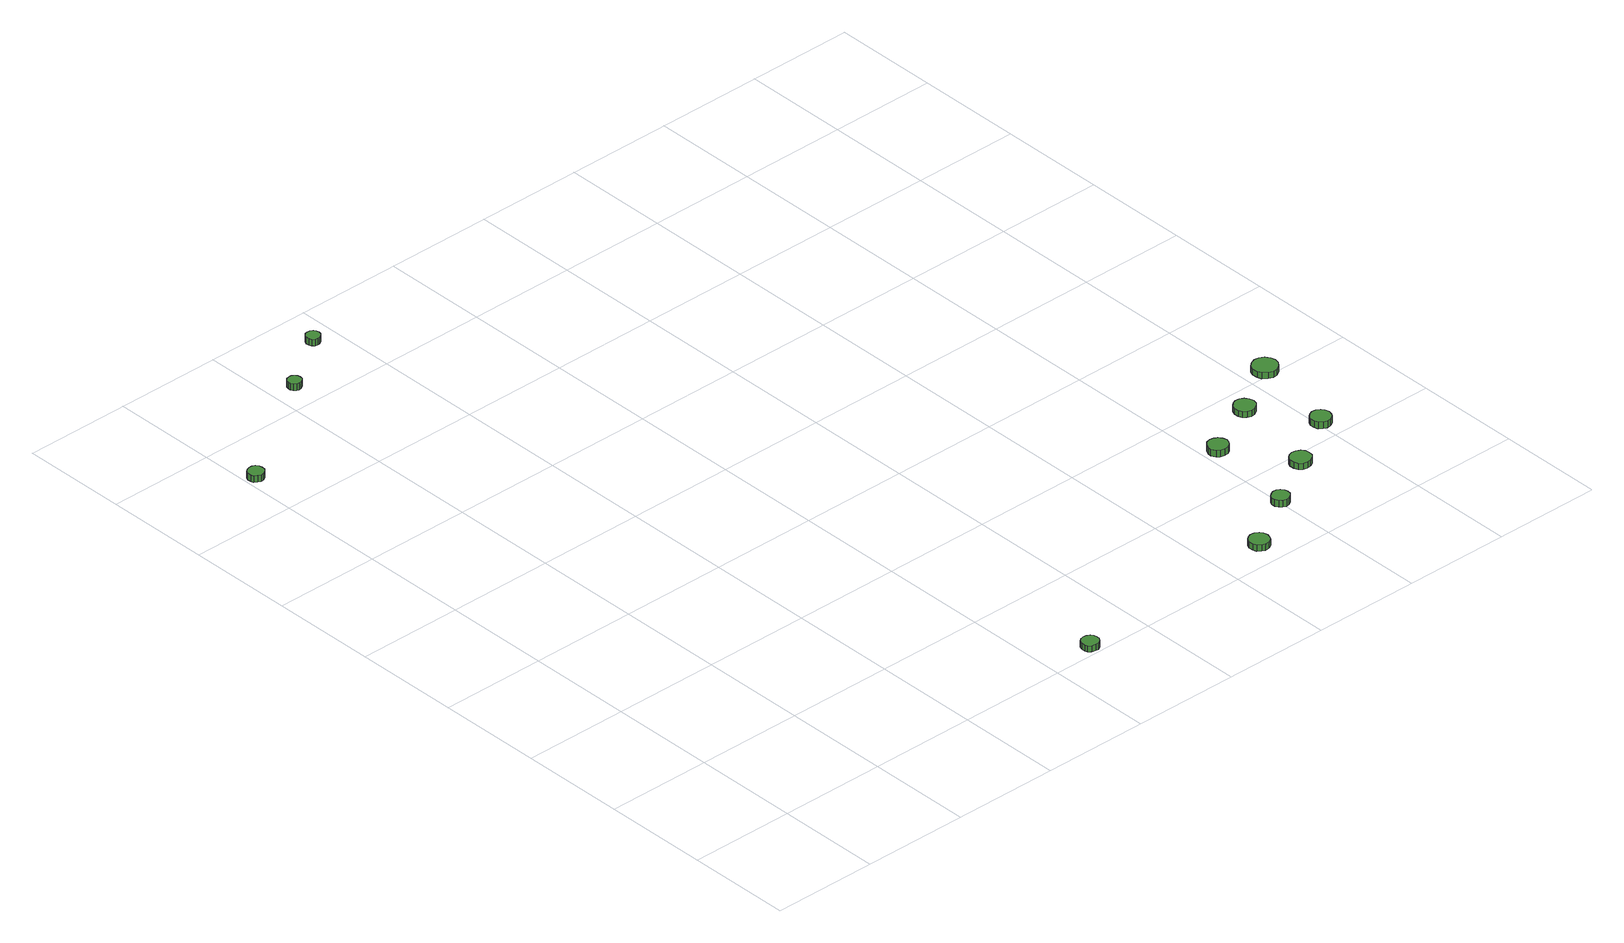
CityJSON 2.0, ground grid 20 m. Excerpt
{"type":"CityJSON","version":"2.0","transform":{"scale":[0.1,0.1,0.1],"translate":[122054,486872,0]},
"CityObjects":{
"tree1":{"type":"SolitaryVegetationObject","attributes":{"function":"something"},"geometry":[{"type":"MultiSurface","lod":"1","boundaries":[[[0,1,2,3,4,5,6,7,8,9,10,11,12,13,14]],[[15,16,17,18,19,20,21,22,23,24,25,26,27,28,29]],[[0,29,28,1]],[[1,28,27,2]],[[2,27,26,3]],[[3,26,25,4]],[[4,25,24,5]],[[5,24,23,6]],[[6,23,22,7]],[[7,22,21,8]],[[8,21,20,9]],[[9,20,19,10]],[[10,19,18,11]],[[11,18,17,12]],[[12,17,16,13]],[[13,16,15,14]],[[14,15,29,0]]]}]},
"tree2":{"type":"SolitaryVegetationObject","attributes":{"function":"something"},"geometry":[{"type":"MultiSurface","lod":"1","boundaries":[[[30,31,32,33,34,35,36,37,38,39,40,41,42,43,44]],[[45,46,47,48,49,50,51,52,53,54,55,56,57,58,59]],[[30,59,58,31]],[[31,58,57,32]],[[32,57,56,33]],[[33,56,55,34]],[[34,55,54,35]],[[35,54,53,36]],[[36,53,52,37]],[[37,52,51,38]],[[38,51,50,39]],[[39,50,49,40]],[[40,49,48,41]],[[41,48,47,42]],[[42,47,46,43]],[[43,46,45,44]],[[44,45,59,30]]]}]},
"tree3":{"type":"SolitaryVegetationObject","attributes":{"function":"something"},"geometry":[{"type":"MultiSurface","lod":"1","boundaries":[[[60,61,62,63,64,65,66,67,68,69,70,71,72,73,74]],[[75,76,77,78,79,80,81,82,83,84,85,86,87,88,89]],[[60,89,88,61]],[[61,88,87,62]],[[62,87,86,63]],[[63,86,85,64]],[[64,85,84,65]],[[65,84,83,66]],[[66,83,82,67]],[[67,82,81,68]],[[68,81,80,69]],[[69,80,79,70]],[[70,79,78,71]],[[71,78,77,72]],[[72,77,76,73]],[[73,76,75,74]],[[74,75,89,60]]]}]},
"tree4":{"type":"SolitaryVegetationObject","attributes":{"function":"something"},"geometry":[{"type":"MultiSurface","lod":"1","boundaries":[[[90,91,92,93,94,95,96,97,98,99,100,101,102,103,104]],[[105,106,107,108,109,110,111,112,113,114,115,116,117,118,119]],[[90,119,118,91]],[[91,118,117,92]],[[92,117,116,93]],[[93,116,115,94]],[[94,115,114,95]],[[95,114,113,96]],[[96,113,112,97]],[[97,112,111,98]],[[98,111,110,99]],[[99,110,109,100]],[[100,109,108,101]],[[101,108,107,102]],[[102,107,106,103]],[[103,106,105,104]],[[104,105,119,90]]]}]},
"tree5":{"type":"SolitaryVegetationObject","attributes":{"function":"something"},"geometry":[{"type":"MultiSurface","lod":"1","boundaries":[[[120,121,122,123,124,125,126,127,128,129,130,131,132,133,134]],[[135,136,137,138,139,140,141,142,143,144,145,146,147,148,149]],[[120,149,148,121]],[[121,148,147,122]],[[122,147,146,123]],[[123,146,145,124]],[[124,145,144,125]],[[125,144,143,126]],[[126,143,142,127]],[[127,142,141,128]],[[128,141,140,129]],[[129,140,139,130]],[[130,139,138,131]],[[131,138,137,132]],[[132,137,136,133]],[[133,136,135,134]],[[134,135,149,120]]]}]},
"tree6":{"type":"SolitaryVegetationObject","attributes":{"function":"something"},"geometry":[{"type":"MultiSurface","lod":"1","boundaries":[[[150,151,152,153,154,155,156,157,158,159,160,161,162,163,164]],[[165,166,167,168,169,170,171,172,173,174,175,176,177,178,179]],[[150,179,178,151]],[[151,178,177,152]],[[152,177,176,153]],[[153,176,175,154]],[[154,175,174,155]],[[155,174,173,156]],[[156,173,172,157]],[[157,172,171,158]],[[158,171,170,159]],[[159,170,169,160]],[[160,169,168,161]],[[161,168,167,162]],[[162,167,166,163]],[[163,166,165,164]],[[164,165,179,150]]]}]},
"tree7":{"type":"SolitaryVegetationObject","attributes":{"function":"something"},"geometry":[{"type":"MultiSurface","lod":"1","boundaries":[[[180,181,182,183,184,185,186,187,188,189,190,191,192,193,194]],[[195,196,197,198,199,200,201,202,203,204,205,206,207,208,209]],[[180,209,208,181]],[[181,208,207,182]],[[182,207,206,183]],[[183,206,205,184]],[[184,205,204,185]],[[185,204,203,186]],[[186,203,202,187]],[[187,202,201,188]],[[188,201,200,189]],[[189,200,199,190]],[[190,199,198,191]],[[191,198,197,192]],[[192,197,196,193]],[[193,196,195,194]],[[194,195,209,180]]]}]},
"tree8":{"type":"SolitaryVegetationObject","attributes":{"function":"something"},"geometry":[{"type":"MultiSurface","lod":"1","boundaries":[[[210,211,212,213,214,215,216,217,218,219,220,221,222,223,224]],[[225,226,227,228,229,230,231,232,233,234,235,236,237,238,239]],[[210,239,238,211]],[[211,238,237,212]],[[212,237,236,213]],[[213,236,235,214]],[[214,235,234,215]],[[215,234,233,216]],[[216,233,232,217]],[[217,232,231,218]],[[218,231,230,219]],[[219,230,229,220]],[[220,229,228,221]],[[221,228,227,222]],[[222,227,226,223]],[[223,226,225,224]],[[224,225,239,210]]]}]},
"tree9":{"type":"SolitaryVegetationObject","attributes":{"function":"something"},"geometry":[{"type":"MultiSurface","lod":"1","boundaries":[[[240,241,242,243,244,245,246,247,248,249,250,251,252,253,254]],[[255,256,257,258,259,260,261,262,263,264,265,266,267,268,269]],[[240,269,268,241]],[[241,268,267,242]],[[242,267,266,243]],[[243,266,265,244]],[[244,265,264,245]],[[245,264,263,246]],[[246,263,262,247]],[[247,262,261,248]],[[248,261,260,249]],[[249,260,259,250]],[[250,259,258,251]],[[251,258,257,252]],[[252,257,256,253]],[[253,256,255,254]],[[254,255,269,240]]]}]},
"tree10":{"type":"SolitaryVegetationObject","attributes":{"function":"something"},"geometry":[{"type":"MultiSurface","lod":"1","boundaries":[[[270,271,272,273,274,275,276,277,278,279,280,281,282,283,284]],[[285,286,287,288,289,290,291,292,293,294,295,296,297,298,299]],[[270,299,298,271]],[[271,298,297,272]],[[272,297,296,273]],[[273,296,295,274]],[[274,295,294,275]],[[275,294,293,276]],[[276,293,292,277]],[[277,292,291,278]],[[278,291,290,279]],[[279,290,289,280]],[[280,289,288,281]],[[281,288,287,282]],[[282,287,286,283]],[[283,286,285,284]],[[284,285,299,270]]]}]},
"tree11":{"type":"SolitaryVegetationObject","attributes":{"function":"something"},"geometry":[{"type":"MultiSurface","lod":"1","boundaries":[[[300,301,302,303,304,305,306,307,308,309,310,311,312,313,314]],[[315,316,317,318,319,320,321,322,323,324,325,326,327,328,329]],[[300,329,328,301]],[[301,328,327,302]],[[302,327,326,303]],[[303,326,325,304]],[[304,325,324,305]],[[305,324,323,306]],[[306,323,322,307]],[[307,322,321,308]],[[308,321,320,309]],[[309,320,319,310]],[[310,319,318,311]],[[311,318,317,312]],[[312,317,316,313]],[[313,316,315,314]],[[314,315,329,300]]]}]}
},
"vertices":[
[35,1302,20],[34,1308,20],[30,1313,20],[25,1316,20],[19,1316,20],[13,1314,20],[8,1310,20],[6,1305,20],[6,1298,20],[8,1293,20],[13,1289,20],[19,1287,20],[25,1287,20],[30,1290,20],[34,1295,20],[34,1295,7],[30,1290,7],[25,1287,7],[19,1287,7],[13,1289,7],[8,1293,7],[6,1298,7],[6,1305,7],[8,1310,7],[13,1314,7],[19,1316,7],[25,1316,7],[30,1313,7],[34,1308,7],[35,1302,7],
[259,1454,19],[258,1459,19],[255,1463,19],[250,1466,19],[245,1466,19],[240,1465,19],[236,1461,19],[234,1456,19],[234,1451,19],[236,1446,19],[240,1442,19],[245,1441,19],[250,1441,19],[255,1444,19],[258,1448,19],[258,1448,6],[255,1444,6],[250,1441,6],[245,1441,6],[240,1442,6],[236,1446,6],[234,1451,6],[234,1456,6],[236,1461,6],[240,1465,6],[245,1466,6],[250,1466,6],[255,1463,6],[258,1459,6],[259,1454,6],
[704,17,21],[703,24,21],[699,29,21],[693,32,21],[687,33,21],[680,31,21],[675,27,21],[673,21,21],[673,14,21],[675,8,21],[680,4,21],[687,2,21],[693,2,21],[699,6,21],[703,11,21],[703,11,9],[699,6,9],[693,2,9],[687,2,9],[680,4,9],[675,8,9],[673,14,9],[673,21,9],[675,27,9],[680,31,9],[687,33,9],[693,32,9],[699,29,9],[703,24,9],[704,17,9],
[369,1528,19],[368,1534,19],[365,1538,19],[360,1541,19],[355,1541,19],[350,1540,19],[346,1536,19],[344,1531,19],[344,1526,19],[346,1521,19],[350,1517,19],[355,1516,19],[360,1516,19],[365,1519,19],[368,1523,19],[368,1523,6],[365,1519,6],[360,1516,6],[355,1516,6],[350,1517,6],[346,1521,6],[344,1526,6],[344,1531,6],[346,1536,6],[350,1540,6],[355,1541,6],[360,1541,6],[365,1538,6],[368,1534,6],[369,1528,6],
[1109,47,21],[1107,55,21],[1103,61,21],[1096,65,21],[1088,66,21],[1081,63,21],[1075,58,21],[1072,51,21],[1072,43,21],[1075,36,21],[1081,31,21],[1088,28,21],[1096,29,21],[1103,33,21],[1107,39,21],[1107,39,9],[1103,33,9],[1096,29,9],[1088,28,9],[1081,31,9],[1075,36,9],[1072,43,9],[1072,51,9],[1075,58,9],[1081,63,9],[1088,66,9],[1096,65,9],[1103,61,9],[1107,55,9],[1109,47,9],
[1219,118,20],[1218,124,20],[1214,130,20],[1208,133,20],[1201,134,20],[1195,131,20],[1190,127,20],[1187,121,20],[1187,114,20],[1190,108,20],[1195,104,20],[1201,101,20],[1208,102,20],[1214,106,20],[1218,111,20],[1218,111,7],[1214,106,7],[1208,102,7],[1201,101,7],[1195,104,7],[1190,108,7],[1187,114,7],[1187,121,7],[1190,127,7],[1195,131,7],[1201,134,7],[1208,133,7],[1214,130,7],[1218,124,7],[1219,118,7],
[1248,296,19],[1246,304,19],[1241,310,19],[1235,314,19],[1227,315,19],[1219,313,19],[1214,308,19],[1210,300,19],[1210,293,19],[1214,285,19],[1219,280,19],[1227,278,19],[1235,279,19],[1241,283,19],[1246,289,19],[1246,289,6],[1241,283,6],[1235,279,6],[1227,278,6],[1219,280,6],[1214,285,6],[1210,293,6],[1210,300,6],[1214,308,6],[1219,313,6],[1227,315,6],[1235,314,6],[1241,310,6],[1246,304,6],[1248,296,6],
[1322,178,19],[1321,186,19],[1316,192,19],[1309,196,19],[1301,197,19],[1293,195,19],[1287,189,19],[1284,182,19],[1284,174,19],[1287,167,19],[1293,161,19],[1301,159,19],[1309,160,19],[1316,164,19],[1321,170,19],[1321,170,7],[1316,164,7],[1309,160,7],[1301,159,7],[1293,161,7],[1287,167,7],[1284,174,7],[1284,182,7],[1287,189,7],[1293,195,7],[1301,197,7],[1309,196,7],[1316,192,7],[1321,186,7],[1322,178,7],
[1357,350,19],[1355,358,19],[1350,365,19],[1343,369,19],[1335,370,19],[1328,367,19],[1322,362,19],[1319,354,19],[1319,346,19],[1322,339,19],[1328,334,19],[1335,331,19],[1343,332,19],[1350,336,19],[1355,342,19],[1355,342,7],[1350,336,7],[1343,332,7],[1335,331,7],[1328,334,7],[1322,339,7],[1319,346,7],[1319,354,7],[1322,362,7],[1328,367,7],[1335,370,7],[1343,369,7],[1350,365,7],[1355,358,7],[1357,350,7],
[1425,242,20],[1423,250,20],[1419,256,20],[1412,260,20],[1404,261,20],[1397,258,20],[1391,253,20],[1388,246,20],[1388,238,20],[1391,231,20],[1397,226,20],[1404,223,20],[1412,224,20],[1419,228,20],[1423,234,20],[1423,234,7],[1419,228,7],[1412,224,7],[1404,223,7],[1397,226,7],[1391,231,7],[1388,238,7],[1388,246,7],[1391,253,7],[1397,258,7],[1404,261,7],[1412,260,7],[1419,256,7],[1423,250,7],[1425,242,7],
[1463,413,19],[1461,422,19],[1455,430,19],[1447,435,19],[1438,436,19],[1429,433,19],[1421,427,19],[1418,418,19],[1418,408,19],[1421,400,19],[1429,393,19],[1438,390,19],[1447,391,19],[1455,396,19],[1461,404,19],[1461,404,7],[1455,396,7],[1447,391,7],[1438,390,7],[1429,393,7],[1421,400,7],[1418,408,7],[1418,418,7],[1421,427,7],[1429,433,7],[1438,436,7],[1447,435,7],[1455,430,7],[1461,422,7],[1463,413,7]
]}
